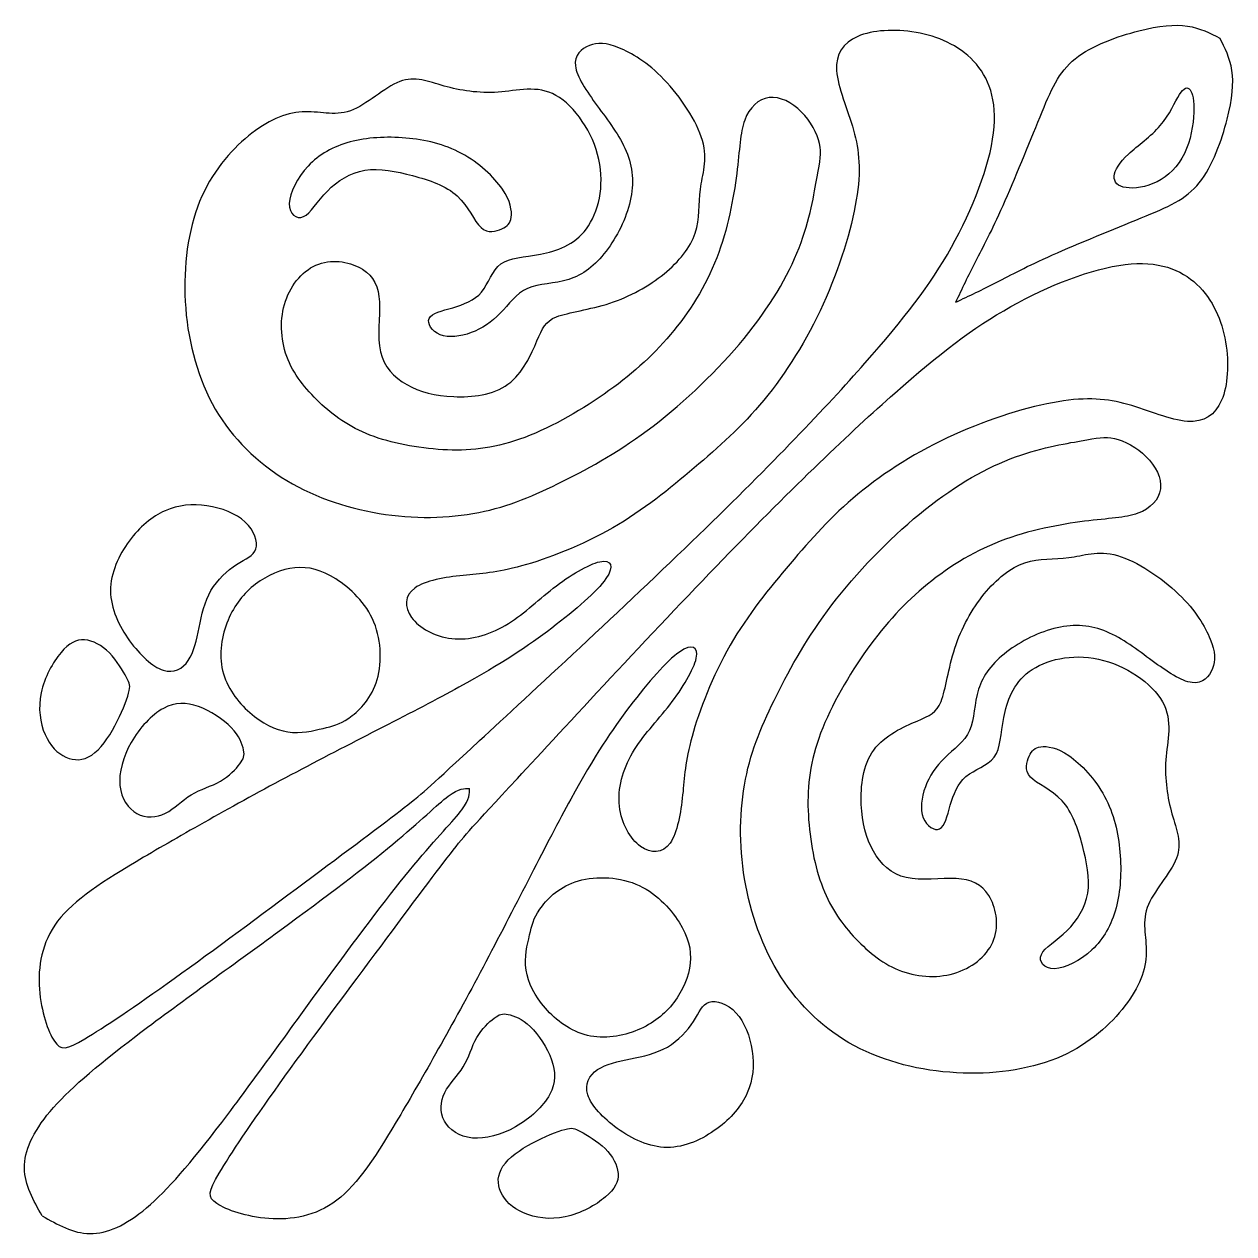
# Model space of a CAD drawing. Header units: millimetres. Extents: x 183 to 445, y 12 to 405.
# Drawn here: x 183.49 to 214.53, y 274.89 to 305.93 of the extents above; entities that cross this region are included whole.
import ezdxf

# ---------------------------------------------------------------- set-up
doc = ezdxf.new("R2010")
doc.units = ezdxf.units.MM
doc.layers.add('Default', color=7, linetype='Continuous')
doc.layers.add('DV1_Layer_1', color=7, linetype='Continuous')

# ---------------------------------------------------------------- blocks, each defined once
blk = doc.blocks.new('SE')
at = {"layer": 'DV1_Layer_1', "color": 7, "linetype": 'Continuous'}
for points, knots in [([(193.242, 285.827), (192.709, 285.413), (191.759, 284.706), (190.671, 283.895), (189.583, 283.084), (188.357, 282.171), (187.342, 281.444), (186.326, 280.716), (185.52, 280.176), (185.046, 279.893), (184.571, 279.611), (184.427, 279.587), (184.264, 279.833), (184.102, 280.079), (183.922, 280.596), (183.88, 281.167), (183.838, 281.738), (183.934, 282.363), (184.348, 282.91), (184.763, 283.457), (185.496, 283.926), (186.554, 284.551), (187.612, 285.176), (188.994, 285.957), (190.473, 286.739), (191.951, 287.52), (193.526, 288.301), (194.644, 288.914), (195.762, 289.527), (196.423, 289.972), (197.03, 290.435), (197.637, 290.898), (198.19, 291.378), (198.418, 291.703), (198.647, 292.027), (198.55, 292.196), (198.262, 292.136), (197.973, 292.075), (197.492, 291.787), (197.066, 291.456), (196.639, 291.126), (196.267, 290.753), (195.834, 290.501), (195.401, 290.248), (194.908, 290.116), (194.463, 290.164), (194.019, 290.212), (193.622, 290.441), (193.43, 290.705), (193.237, 290.97), (193.249, 291.27), (193.514, 291.462), (193.778, 291.655), (194.295, 291.739), (194.752, 291.787), (195.209, 291.835), (195.605, 291.847), (196.255, 292.027), (196.904, 292.208), (197.805, 292.556), (198.592, 293.007), (199.38, 293.458), (200.053, 294.011), (200.684, 294.546), (201.315, 295.081), (201.904, 295.597), (202.469, 296.283), (203.034, 296.968), (203.575, 297.821), (203.995, 298.747), (204.416, 299.672), (204.717, 300.67), (204.843, 301.421), (204.969, 302.173), (204.921, 302.677), (204.771, 303.212), (204.621, 303.747), (204.368, 304.312), (204.338, 304.739), (204.308, 305.165), (204.5, 305.454), (204.879, 305.616), (205.258, 305.779), (205.822, 305.814), (206.376, 305.718), (206.928, 305.622), (207.469, 305.394), (207.854, 304.985), (208.239, 304.576), (208.467, 303.987), (208.365, 303.14), (208.263, 302.293), (207.83, 301.187), (207.283, 300.207), (206.736, 299.228), (206.075, 298.374), (205.065, 297.232), (204.056, 296.09), (202.697, 294.66), (200.797, 292.82), (198.897, 290.98), (196.455, 288.73), (195.175, 287.545), (193.894, 286.36), (193.776, 286.241), (193.242, 285.827)], [0, 0, 0, 0, 0.027778, 0.027778, 0.027778, 0.055556, 0.055556, 0.055556, 0.083333, 0.083333, 0.083333, 0.111111, 0.111111, 0.111111, 0.138889, 0.138889, 0.138889, 0.166667, 0.166667, 0.166667, 0.194444, 0.194444, 0.194444, 0.222222, 0.222222, 0.222222, 0.25, 0.25, 0.25, 0.277778, 0.277778, 0.277778, 0.305556, 0.305556, 0.305556, 0.333333, 0.333333, 0.333333, 0.361111, 0.361111, 0.361111, 0.388889, 0.388889, 0.388889, 0.416667, 0.416667, 0.416667, 0.444444, 0.444444, 0.444444, 0.472222, 0.472222, 0.472222, 0.5, 0.5, 0.5, 0.527778, 0.527778, 0.527778, 0.555556, 0.555556, 0.555556, 0.583333, 0.583333, 0.583333, 0.611111, 0.611111, 0.611111, 0.638889, 0.638889, 0.638889, 0.666667, 0.666667, 0.666667, 0.694444, 0.694444, 0.694444, 0.722222, 0.722222, 0.722222, 0.75, 0.75, 0.75, 0.777778, 0.777778, 0.777778, 0.805556, 0.805556, 0.805556, 0.833333, 0.833333, 0.833333, 0.861111, 0.861111, 0.861111, 0.888889, 0.888889, 0.888889, 0.916667, 0.916667, 0.916667, 0.944444, 0.944444, 0.944444, 1, 1, 1, 1]), ([(207.396, 298.796), (207.558, 299.138), (207.72, 299.481), (207.909, 299.85), (208.098, 300.219), (208.315, 300.616), (208.609, 301.276), (208.903, 301.937), (209.275, 302.862), (209.558, 303.553), (209.84, 304.243), (210.032, 304.7), (210.462, 305.045), (210.891, 305.39), (211.558, 305.625), (212.621, 305.895), (213.017, 305.931), (213.341, 305.883), (213.666, 305.835), (213.918, 305.703), (214.17, 305.57)], [0, 0, 0, 0, 0.125, 0.125, 0.125, 0.25, 0.25, 0.25, 0.375, 0.375, 0.375, 0.5, 0.5, 0.5, 0.625, 0.625, 0.75, 0.75, 0.75, 1, 1, 1, 1]), ([(203.837, 302.012), (203.762, 301.589), (203.66, 300.922), (203.375, 300.192), (203.09, 299.463), (202.621, 298.67), (201.961, 297.865), (201.3, 297.06), (200.447, 296.244), (199.63, 295.619), (198.814, 294.994), (198.033, 294.562), (197.312, 294.202), (196.591, 293.841), (195.931, 293.553), (195.153, 293.4), (194.375, 293.247), (193.48, 293.229), (191.709, 293.523), (190.832, 293.835), (190.087, 294.31), (189.343, 294.784), (188.73, 295.421), (188.313, 296.199), (187.895, 296.976), (187.673, 297.895), (187.622, 298.811), (187.571, 299.727), (187.691, 300.64), (188.292, 302.117), (188.772, 302.682), (189.246, 303.066), (189.721, 303.45), (190.189, 303.655), (190.619, 303.682), (191.048, 303.709), (191.439, 303.558), (191.859, 303.708), (192.28, 303.858), (192.731, 304.308), (193.125, 304.458), (193.52, 304.608), (193.857, 304.459), (194.266, 304.344), (194.675, 304.23), (195.156, 304.151), (195.65, 304.187), (196.144, 304.223), (196.651, 304.375), (197.622, 303.835), (198.086, 303.144), (198.237, 302.46), (198.387, 301.775), (198.225, 301.096), (197.916, 300.679), (197.606, 300.261), (197.15, 300.105), (196.735, 300.027), (196.321, 299.949), (195.949, 299.949), (195.721, 299.781), (195.492, 299.613), (195.408, 299.277), (195.225, 299.057), (195.042, 298.838), (194.76, 298.736), (194.487, 298.655), (194.213, 298.574), (193.949, 298.514), (193.883, 298.381), (193.817, 298.249), (193.949, 298.045), (194.165, 297.961), (194.381, 297.877), (194.682, 297.913), (194.958, 298.015), (195.234, 298.117), (195.486, 298.285), (195.706, 298.511), (195.925, 298.736), (196.111, 299.018), (196.405, 299.15), (196.699, 299.282), (197.102, 299.265), (197.462, 299.379), (197.823, 299.493), (198.141, 299.739), (198.42, 300.102), (198.699, 300.466), (198.94, 300.946), (199.042, 301.396), (199.144, 301.847), (199.108, 302.267), (198.94, 302.67), (198.771, 303.072), (198.471, 303.457), (197.919, 304.213), (197.667, 304.586), (197.633, 304.859), (197.6, 305.132), (197.787, 305.306), (197.994, 305.387), (198.201, 305.468), (198.429, 305.456), (198.75, 305.327), (199.072, 305.198), (199.486, 304.952), (200.327, 304.075), (200.753, 303.444), (200.895, 302.943), (201.036, 302.442), (200.892, 302.069), (200.841, 301.694), (200.789, 301.318), (200.831, 300.94), (200.708, 300.571), (200.585, 300.201), (200.297, 299.841), (199.91, 299.526), (199.522, 299.21), (199.036, 298.94), (198.519, 298.772), (198.003, 298.604), (197.456, 298.538), (197.153, 298.421), (196.85, 298.303), (196.79, 298.135), (196.648, 297.802), (196.507, 297.469), (196.285, 296.97), (195.904, 296.691), (195.522, 296.412), (194.982, 296.352), (194.511, 296.373), (194.039, 296.394), (193.637, 296.496), (193.306, 296.682), (192.976, 296.868), (192.718, 297.138), (192.631, 297.526), (192.544, 297.913), (192.628, 298.418), (192.607, 298.805), (192.586, 299.192), (192.46, 299.463), (192.171, 299.643), (191.883, 299.823), (191.433, 299.913), (191.048, 299.775), (190.664, 299.637), (190.345, 299.27), (190.195, 298.826), (190.045, 298.381), (190.063, 297.859), (190.228, 297.406), (190.393, 296.952), (190.706, 296.568), (191.063, 296.229), (191.42, 295.889), (191.823, 295.595), (192.363, 295.385), (192.904, 295.175), (193.582, 295.048), (194.231, 295.012), (194.88, 294.976), (195.498, 295.03), (196.91, 295.529), (197.703, 295.973), (198.372, 296.439), (199.042, 296.904), (199.588, 297.391), (200.072, 297.964), (200.555, 298.538), (200.976, 299.199), (201.261, 299.934), (201.546, 300.67), (201.696, 301.481), (201.774, 302.099), (201.852, 302.718), (201.858, 303.144), (201.979, 303.468), (202.099, 303.793), (202.333, 304.015), (202.606, 304.048), (202.879, 304.081), (203.192, 303.925), (203.432, 303.685), (203.672, 303.444), (203.84, 303.12), (203.9, 302.868), (203.96, 302.616), (203.913, 302.436), (203.837, 302.012)], [0, 0, 0, 0, 0.014925, 0.014925, 0.014925, 0.029851, 0.029851, 0.029851, 0.044776, 0.044776, 0.044776, 0.059701, 0.059701, 0.059701, 0.074627, 0.074627, 0.074627, 0.089552, 0.089552, 0.104478, 0.104478, 0.104478, 0.119403, 0.119403, 0.119403, 0.134328, 0.134328, 0.134328, 0.149254, 0.149254, 0.164179, 0.164179, 0.164179, 0.179104, 0.179104, 0.179104, 0.19403, 0.19403, 0.19403, 0.208955, 0.208955, 0.208955, 0.223881, 0.223881, 0.223881, 0.238806, 0.238806, 0.238806, 0.253731, 0.253731, 0.268657, 0.268657, 0.268657, 0.283582, 0.283582, 0.283582, 0.298507, 0.298507, 0.298507, 0.313433, 0.313433, 0.313433, 0.328358, 0.328358, 0.328358, 0.343284, 0.343284, 0.343284, 0.358209, 0.358209, 0.358209, 0.373134, 0.373134, 0.373134, 0.38806, 0.38806, 0.38806, 0.402985, 0.402985, 0.402985, 0.41791, 0.41791, 0.41791, 0.432836, 0.432836, 0.432836, 0.447761, 0.447761, 0.447761, 0.462687, 0.462687, 0.462687, 0.477612, 0.477612, 0.477612, 0.492537, 0.492537, 0.507463, 0.507463, 0.507463, 0.522388, 0.522388, 0.522388, 0.537313, 0.537313, 0.537313, 0.552239, 0.552239, 0.567164, 0.567164, 0.567164, 0.58209, 0.58209, 0.58209, 0.597015, 0.597015, 0.597015, 0.61194, 0.61194, 0.61194, 0.626866, 0.626866, 0.626866, 0.641791, 0.641791, 0.641791, 0.656716, 0.656716, 0.656716, 0.671642, 0.671642, 0.671642, 0.686567, 0.686567, 0.686567, 0.701493, 0.701493, 0.701493, 0.716418, 0.716418, 0.716418, 0.731343, 0.731343, 0.731343, 0.746269, 0.746269, 0.746269, 0.761194, 0.761194, 0.761194, 0.776119, 0.776119, 0.776119, 0.791045, 0.791045, 0.791045, 0.80597, 0.80597, 0.80597, 0.820896, 0.820896, 0.820896, 0.835821, 0.835821, 0.835821, 0.850746, 0.850746, 0.865672, 0.865672, 0.865672, 0.880597, 0.880597, 0.880597, 0.895522, 0.895522, 0.895522, 0.910448, 0.910448, 0.910448, 0.925373, 0.925373, 0.925373, 0.940299, 0.940299, 0.940299, 0.955224, 0.955224, 0.955224, 0.970149, 0.970149, 0.970149, 1, 1, 1, 1]), ([(207.396, 298.796), (207.738, 298.958), (208.08, 299.12), (208.45, 299.31), (208.819, 299.499), (209.215, 299.715), (210.537, 300.303), (211.462, 300.676), (212.152, 300.958), (212.843, 301.24), (213.299, 301.432), (213.645, 301.862), (213.99, 302.291), (214.224, 302.958), (214.359, 303.49), (214.494, 304.021), (214.531, 304.417), (214.482, 304.742), (214.434, 305.066), (214.302, 305.318), (214.17, 305.57)], [0, 0, 0, 0, 0.125, 0.125, 0.125, 0.25, 0.25, 0.375, 0.375, 0.375, 0.5, 0.5, 0.5, 0.625, 0.625, 0.625, 0.75, 0.75, 0.75, 1, 1, 1, 1]), ([(213.137, 304.123), (213.023, 303.943), (212.885, 303.613), (212.645, 303.33), (212.404, 303.048), (212.062, 302.814), (211.828, 302.598), (211.594, 302.381), (211.468, 302.183), (211.459, 302.03), (211.45, 301.877), (211.558, 301.769), (211.765, 301.736), (211.972, 301.703), (212.278, 301.745), (212.561, 301.889), (212.843, 302.033), (213.101, 302.279), (213.263, 302.61), (213.426, 302.94), (213.492, 303.354), (213.504, 303.661), (213.516, 303.967), (213.474, 304.165), (213.407, 304.249), (213.341, 304.333), (213.251, 304.303), (213.137, 304.123)], [0, 0, 0, 0, 0.1, 0.1, 0.1, 0.2, 0.2, 0.2, 0.3, 0.3, 0.3, 0.4, 0.4, 0.4, 0.5, 0.5, 0.5, 0.6, 0.6, 0.6, 0.7, 0.7, 0.7, 0.8, 0.8, 0.8, 1, 1, 1, 1]), ([(195.744, 300.681), (195.6, 300.615), (195.389, 300.551), (195.212, 300.712), (195.034, 300.873), (194.891, 301.258), (194.603, 301.522), (194.315, 301.787), (193.883, 301.931), (193.456, 302.045), (193.03, 302.159), (192.61, 302.243), (192.233, 302.181), (191.857, 302.119), (191.524, 301.911), (191.269, 301.65), (191.014, 301.389), (190.836, 301.074), (190.654, 300.992), (190.472, 300.91), (190.285, 301.06), (190.291, 301.33), (190.297, 301.601), (190.496, 301.991), (190.776, 302.289), (191.057, 302.587), (191.42, 302.792), (191.852, 302.908), (192.284, 303.024), (192.783, 303.052), (193.28, 303.009), (193.777, 302.967), (194.271, 302.854), (195.156, 302.375), (195.546, 302.009), (195.76, 301.7), (195.973, 301.39), (196.009, 301.138), (195.988, 300.978), (195.967, 300.817), (195.889, 300.748), (195.744, 300.681)], [0, 0, 0, 0, 0.066667, 0.066667, 0.066667, 0.133333, 0.133333, 0.133333, 0.2, 0.2, 0.2, 0.266667, 0.266667, 0.266667, 0.333333, 0.333333, 0.333333, 0.4, 0.4, 0.4, 0.466667, 0.466667, 0.466667, 0.533333, 0.533333, 0.533333, 0.6, 0.6, 0.6, 0.666667, 0.666667, 0.666667, 0.733333, 0.733333, 0.8, 0.8, 0.8, 0.866667, 0.866667, 0.866667, 1, 1, 1, 1]), ([(194.427, 284.643), (194.013, 284.109), (193.305, 283.159), (192.495, 282.071), (191.684, 280.984), (190.771, 279.757), (190.043, 278.742), (189.316, 277.726), (188.775, 276.921), (188.493, 276.446), (188.21, 275.971), (188.186, 275.827), (188.433, 275.665), (188.679, 275.502), (189.196, 275.322), (189.767, 275.28), (190.338, 275.238), (190.963, 275.334), (191.51, 275.749), (192.057, 276.163), (192.526, 276.897), (193.151, 277.954), (193.776, 279.012), (194.557, 280.395), (195.338, 281.873), (196.12, 283.351), (196.901, 284.926), (197.514, 286.044), (198.127, 287.162), (198.572, 287.823), (199.034, 288.43), (199.497, 289.037), (199.978, 289.59), (200.627, 290.047), (200.796, 289.951), (200.735, 289.662), (200.675, 289.374), (200.387, 288.893), (200.056, 288.466), (199.726, 288.039), (199.353, 287.667), (199.101, 287.234), (198.848, 286.801), (198.716, 286.308), (198.764, 285.864), (198.812, 285.419), (199.041, 285.022), (199.305, 284.83), (199.569, 284.638), (200.17, 284.662), (200.339, 285.696), (200.387, 286.152), (200.435, 286.609), (200.447, 287.006), (200.627, 287.655), (200.808, 288.304), (201.156, 289.206), (201.607, 289.993), (202.058, 290.78), (202.61, 291.453), (203.145, 292.084), (203.68, 292.715), (204.197, 293.304), (205.567, 294.434), (206.421, 294.975), (207.346, 295.396), (208.272, 295.816), (209.27, 296.117), (210.021, 296.243), (210.772, 296.369), (211.277, 296.321), (211.812, 296.171), (212.347, 296.021), (212.912, 295.768), (213.338, 295.738), (213.765, 295.708), (214.054, 295.901), (214.216, 296.279), (214.378, 296.658), (214.414, 297.223), (214.222, 298.329), (213.994, 298.87), (213.585, 299.254), (213.176, 299.639), (212.587, 299.867), (211.74, 299.765), (210.892, 299.663), (209.786, 299.23), (208.807, 298.683), (207.827, 298.136), (206.974, 297.475), (204.69, 295.456), (203.26, 294.098), (201.42, 292.197), (199.579, 290.297), (197.33, 287.855), (196.145, 286.575), (194.96, 285.295), (194.84, 285.177), (194.427, 284.643)], [0, 0, 0, 0, 0.027778, 0.027778, 0.027778, 0.055556, 0.055556, 0.055556, 0.083333, 0.083333, 0.083333, 0.111111, 0.111111, 0.111111, 0.138889, 0.138889, 0.138889, 0.166667, 0.166667, 0.166667, 0.194444, 0.194444, 0.194444, 0.222222, 0.222222, 0.222222, 0.25, 0.25, 0.25, 0.277778, 0.277778, 0.277778, 0.305556, 0.305556, 0.333333, 0.333333, 0.333333, 0.361111, 0.361111, 0.361111, 0.388889, 0.388889, 0.388889, 0.416667, 0.416667, 0.416667, 0.444444, 0.444444, 0.444444, 0.472222, 0.5, 0.5, 0.5, 0.527778, 0.527778, 0.527778, 0.555556, 0.555556, 0.555556, 0.583333, 0.583333, 0.583333, 0.611111, 0.611111, 0.638889, 0.638889, 0.638889, 0.666667, 0.666667, 0.666667, 0.694444, 0.694444, 0.694444, 0.722222, 0.722222, 0.722222, 0.75, 0.75, 0.75, 0.777778, 0.777778, 0.805556, 0.805556, 0.805556, 0.833333, 0.833333, 0.833333, 0.861111, 0.861111, 0.861111, 0.888889, 0.888889, 0.916667, 0.916667, 0.916667, 0.944444, 0.944444, 0.944444, 1, 1, 1, 1]), ([(210.612, 295.238), (210.188, 295.163), (209.522, 295.06), (208.062, 294.49), (206.477, 293.553), (204.843, 291.847), (204.219, 291.03), (203.594, 290.214), (203.162, 289.433), (202.801, 288.712), (202.441, 287.992), (202.153, 287.331), (202, 286.553), (201.846, 285.775), (201.828, 284.881), (201.976, 283.995), (202.123, 283.109), (202.435, 282.232), (202.909, 281.487), (203.384, 280.743), (204.021, 280.13), (204.798, 279.713), (205.576, 279.295), (206.495, 279.073), (207.411, 279.022), (208.327, 278.971), (209.239, 279.091), (209.978, 279.391), (210.717, 279.692), (211.281, 280.172), (211.666, 280.647), (212.05, 281.121), (212.254, 281.59), (212.281, 282.019), (212.308, 282.448), (212.158, 282.839), (212.308, 283.26), (212.458, 283.68), (212.908, 284.131), (213.058, 284.526), (213.208, 284.92), (213.058, 285.258), (212.944, 285.667), (212.83, 286.076), (212.751, 286.556), (212.787, 287.05), (212.823, 287.544), (212.974, 288.051), (212.435, 289.023), (211.744, 289.486), (211.059, 289.637), (210.375, 289.787), (209.696, 289.625), (209.279, 289.316), (208.861, 289.007), (208.705, 288.55), (208.627, 288.136), (208.549, 287.721), (208.549, 287.349), (208.213, 286.893), (207.876, 286.809), (207.657, 286.625), (207.438, 286.442), (207.336, 286.16), (207.255, 285.887), (207.173, 285.613), (207.114, 285.349), (206.981, 285.283), (206.849, 285.217), (206.645, 285.349), (206.561, 285.565), (206.477, 285.782), (206.513, 286.082), (206.717, 286.634), (206.885, 286.887), (207.111, 287.106), (207.336, 287.325), (207.618, 287.511), (207.75, 287.805), (207.882, 288.1), (207.864, 288.502), (207.978, 288.862), (208.092, 289.223), (208.339, 289.541), (208.702, 289.82), (209.065, 290.1), (209.546, 290.34), (209.996, 290.442), (210.447, 290.544), (210.867, 290.508), (211.269, 290.34), (211.672, 290.172), (212.056, 289.872), (212.813, 289.319), (213.185, 289.067), (213.459, 289.034), (213.732, 289.001), (213.906, 289.187), (213.987, 289.394), (214.068, 289.601), (214.056, 289.83), (213.927, 290.151), (213.798, 290.472), (213.552, 290.886), (213.113, 291.307), (212.675, 291.727), (212.044, 292.154), (211.543, 292.295), (211.041, 292.436), (210.669, 292.292), (210.294, 292.241), (209.918, 292.19), (209.54, 292.232), (209.17, 292.109), (208.801, 291.985), (208.441, 291.697), (208.126, 291.31), (207.81, 290.922), (207.54, 290.436), (207.372, 289.92), (207.204, 289.403), (207.138, 288.856), (207.02, 288.553), (206.903, 288.25), (206.735, 288.19), (206.402, 288.049), (206.068, 287.908), (205.57, 287.685), (205.291, 287.304), (205.011, 286.923), (204.951, 286.382), (204.993, 285.439), (205.096, 285.037), (205.282, 284.707), (205.468, 284.376), (205.738, 284.118), (206.125, 284.031), (206.513, 283.944), (207.017, 284.028), (207.792, 283.986), (208.062, 283.86), (208.243, 283.571), (208.423, 283.283), (208.513, 282.833), (208.375, 282.448), (208.237, 282.064), (207.87, 281.746), (207.426, 281.596), (206.981, 281.445), (206.459, 281.463), (206.005, 281.629), (205.552, 281.794), (205.168, 282.106), (204.828, 282.463), (204.489, 282.821), (204.195, 283.223), (203.985, 283.764), (203.774, 284.304), (203.648, 284.983), (203.612, 285.631), (203.576, 286.28), (203.63, 286.899), (203.879, 287.604), (204.129, 288.31), (204.573, 289.103), (205.038, 289.772), (205.504, 290.442), (205.99, 290.988), (206.564, 291.472), (207.138, 291.955), (207.798, 292.376), (208.534, 292.661), (209.269, 292.946), (210.08, 293.097), (210.699, 293.175), (211.317, 293.253), (211.744, 293.259), (212.392, 293.499), (212.615, 293.733), (212.648, 294.006), (212.681, 294.28), (212.525, 294.592), (212.284, 294.832), (212.044, 295.072), (211.72, 295.241), (211.468, 295.301), (211.215, 295.361), (211.035, 295.313), (210.612, 295.238)], [0, 0, 0, 0, 0.014925, 0.014925, 0.029851, 0.044776, 0.044776, 0.044776, 0.059701, 0.059701, 0.059701, 0.074627, 0.074627, 0.074627, 0.089552, 0.089552, 0.089552, 0.104478, 0.104478, 0.104478, 0.119403, 0.119403, 0.119403, 0.134328, 0.134328, 0.134328, 0.149254, 0.149254, 0.149254, 0.164179, 0.164179, 0.164179, 0.179104, 0.179104, 0.179104, 0.19403, 0.19403, 0.19403, 0.208955, 0.208955, 0.208955, 0.223881, 0.223881, 0.223881, 0.238806, 0.238806, 0.238806, 0.253731, 0.253731, 0.268657, 0.268657, 0.268657, 0.283582, 0.283582, 0.283582, 0.298507, 0.298507, 0.298507, 0.313433, 0.313433, 0.328358, 0.328358, 0.328358, 0.343284, 0.343284, 0.343284, 0.358209, 0.358209, 0.358209, 0.373134, 0.373134, 0.373134, 0.38806, 0.38806, 0.402985, 0.402985, 0.402985, 0.41791, 0.41791, 0.41791, 0.432836, 0.432836, 0.432836, 0.447761, 0.447761, 0.447761, 0.462687, 0.462687, 0.462687, 0.477612, 0.477612, 0.477612, 0.492537, 0.492537, 0.507463, 0.507463, 0.507463, 0.522388, 0.522388, 0.522388, 0.537313, 0.537313, 0.537313, 0.552239, 0.552239, 0.552239, 0.567164, 0.567164, 0.567164, 0.58209, 0.58209, 0.58209, 0.597015, 0.597015, 0.597015, 0.61194, 0.61194, 0.61194, 0.626866, 0.626866, 0.626866, 0.641791, 0.641791, 0.641791, 0.656716, 0.656716, 0.656716, 0.671642, 0.671642, 0.671642, 0.686567, 0.686567, 0.701493, 0.701493, 0.701493, 0.716418, 0.716418, 0.716418, 0.731343, 0.731343, 0.746269, 0.746269, 0.746269, 0.761194, 0.761194, 0.761194, 0.776119, 0.776119, 0.776119, 0.791045, 0.791045, 0.791045, 0.80597, 0.80597, 0.80597, 0.820896, 0.820896, 0.820896, 0.835821, 0.835821, 0.835821, 0.850746, 0.850746, 0.850746, 0.865672, 0.865672, 0.865672, 0.880597, 0.880597, 0.880597, 0.895522, 0.895522, 0.895522, 0.910448, 0.910448, 0.910448, 0.925373, 0.925373, 0.940299, 0.940299, 0.940299, 0.955224, 0.955224, 0.955224, 0.970149, 0.970149, 0.970149, 1, 1, 1, 1]), ([(188.939, 292.065), (188.706, 291.913), (188.448, 291.679), (188.282, 291.394), (188.117, 291.109), (188.045, 290.772), (187.978, 290.45), (187.91, 290.127), (187.847, 289.818), (187.701, 289.603), (187.556, 289.388), (187.328, 289.268), (187.054, 289.355), (186.781, 289.442), (186.463, 289.736), (186.194, 290.11), (185.925, 290.484), (185.706, 290.938), (185.704, 291.393), (185.703, 291.847), (185.919, 292.304), (186.185, 292.666), (186.451, 293.028), (186.766, 293.295), (187.105, 293.445), (187.445, 293.595), (187.808, 293.628), (188.179, 293.572), (188.55, 293.517), (188.928, 293.373), (189.164, 293.155), (189.4, 292.937), (189.493, 292.646), (189.435, 292.466), (189.379, 292.286), (189.171, 292.217), (188.939, 292.065)], [0, 0, 0, 0, 0.076923, 0.076923, 0.076923, 0.153846, 0.153846, 0.153846, 0.230769, 0.230769, 0.230769, 0.307692, 0.307692, 0.307692, 0.384615, 0.384615, 0.384615, 0.461538, 0.461538, 0.461538, 0.538462, 0.538462, 0.538462, 0.615385, 0.615385, 0.615385, 0.692308, 0.692308, 0.692308, 0.769231, 0.769231, 0.769231, 0.846154, 0.846154, 0.846154, 1, 1, 1, 1]), ([(191.158, 287.858), (190.91, 287.8), (190.586, 287.721), (190.255, 287.769), (189.925, 287.818), (189.589, 287.992), (188.967, 288.541), (188.682, 288.916), (188.478, 289.769), (188.559, 290.247), (188.721, 290.637), (188.883, 291.028), (189.126, 291.331), (189.428, 291.561), (189.73, 291.79), (190.09, 291.946), (190.437, 291.981), (190.784, 292.016), (191.117, 291.928), (191.486, 291.694), (191.856, 291.46), (192.261, 291.079), (192.465, 290.583), (192.67, 290.088), (192.673, 289.478), (192.519, 289.028), (192.366, 288.577), (192.057, 288.286), (191.817, 288.121), (191.577, 287.956), (191.406, 287.917), (191.158, 287.858)], [0, 0, 0, 0, 0.083333, 0.083333, 0.083333, 0.166667, 0.166667, 0.25, 0.25, 0.333333, 0.333333, 0.333333, 0.416667, 0.416667, 0.416667, 0.5, 0.5, 0.5, 0.583333, 0.583333, 0.583333, 0.666667, 0.666667, 0.666667, 0.75, 0.75, 0.75, 0.833333, 0.833333, 0.833333, 1, 1, 1, 1]), ([(186.169, 288.763), (186.114, 288.571), (185.985, 288.238), (185.817, 287.926), (185.649, 287.613), (185.442, 287.322), (185.223, 287.175), (185.003, 287.028), (184.772, 287.025), (184.559, 287.121), (184.346, 287.217), (184.151, 287.412), (184.024, 287.703), (183.898, 287.995), (183.841, 288.382), (183.924, 288.774), (184.006, 289.166), (184.229, 289.562), (184.434, 289.807), (184.64, 290.052), (184.829, 290.145), (185.039, 290.13), (185.25, 290.115), (185.481, 289.992), (185.675, 289.795), (185.868, 289.598), (186.024, 289.328), (186.113, 289.167), (186.201, 289.007), (186.223, 288.956), (186.169, 288.763)], [0, 0, 0, 0, 0.090909, 0.090909, 0.090909, 0.181818, 0.181818, 0.181818, 0.272727, 0.272727, 0.272727, 0.363636, 0.363636, 0.363636, 0.454545, 0.454545, 0.454545, 0.545455, 0.545455, 0.545455, 0.636364, 0.636364, 0.636364, 0.727273, 0.727273, 0.727273, 0.818182, 0.818182, 0.818182, 1, 1, 1, 1]), ([(189.024, 286.95), (188.925, 286.818), (188.751, 286.631), (188.523, 286.502), (188.295, 286.373), (188.012, 286.301), (187.775, 286.157), (187.538, 286.013), (187.346, 285.797), (187.113, 285.681), (186.88, 285.565), (186.607, 285.55), (186.382, 285.674), (186.156, 285.797), (185.979, 286.058), (185.946, 286.391), (185.913, 286.725), (186.024, 287.13), (186.236, 287.501), (186.448, 287.872), (186.76, 288.208), (187.06, 288.373), (187.361, 288.538), (187.649, 288.532), (187.958, 288.421), (188.268, 288.31), (188.598, 288.094), (188.803, 287.879), (189.009, 287.664), (189.09, 287.451), (189.119, 287.305), (189.147, 287.16), (189.123, 287.082), (189.024, 286.95)], [0, 0, 0, 0, 0.083333, 0.083333, 0.083333, 0.166667, 0.166667, 0.166667, 0.25, 0.25, 0.25, 0.333333, 0.333333, 0.333333, 0.416667, 0.416667, 0.416667, 0.5, 0.5, 0.5, 0.583333, 0.583333, 0.583333, 0.666667, 0.666667, 0.666667, 0.75, 0.75, 0.75, 0.833333, 0.833333, 0.833333, 1, 1, 1, 1]), ([(209.281, 287.145), (209.215, 287), (209.151, 286.789), (209.312, 286.612), (209.472, 286.435), (209.857, 286.291), (210.122, 286.003), (210.387, 285.716), (210.531, 285.283), (210.645, 284.857), (210.759, 284.43), (210.843, 284.01), (210.781, 283.633), (210.719, 283.257), (210.511, 282.925), (210.25, 282.669), (209.988, 282.414), (209.674, 282.236), (209.592, 282.054), (209.51, 281.872), (209.66, 281.686), (209.93, 281.692), (210.2, 281.698), (210.591, 281.896), (210.889, 282.177), (211.186, 282.457), (211.392, 282.821), (211.508, 283.252), (211.624, 283.684), (211.651, 284.184), (211.609, 284.68), (211.566, 285.178), (211.454, 285.672), (210.975, 286.556), (210.609, 286.947), (210.299, 287.16), (209.99, 287.373), (209.738, 287.409), (209.577, 287.388), (209.417, 287.367), (209.347, 287.289), (209.281, 287.145)], [0, 0, 0, 0, 0.066667, 0.066667, 0.066667, 0.133333, 0.133333, 0.133333, 0.2, 0.2, 0.2, 0.266667, 0.266667, 0.266667, 0.333333, 0.333333, 0.333333, 0.4, 0.4, 0.4, 0.466667, 0.466667, 0.466667, 0.533333, 0.533333, 0.533333, 0.6, 0.6, 0.6, 0.666667, 0.666667, 0.666667, 0.733333, 0.733333, 0.8, 0.8, 0.8, 0.866667, 0.866667, 0.866667, 1, 1, 1, 1]), ([(183.951, 275.351), (183.725, 275.745), (183.499, 276.139), (183.494, 276.577), (183.489, 277.014), (183.706, 277.495), (184.156, 278.03), (184.607, 278.565), (185.292, 279.154), (187.408, 280.765), (188.838, 281.786), (190.046, 282.67), (191.254, 283.553), (192.24, 284.298), (192.949, 284.887), (193.658, 285.476), (194.091, 285.909), (194.372, 286.121), (194.653, 286.332), (194.783, 286.323), (194.913, 286.313)], [0, 0, 0, 0, 0.125, 0.125, 0.125, 0.25, 0.25, 0.25, 0.375, 0.375, 0.5, 0.5, 0.5, 0.625, 0.625, 0.625, 0.75, 0.75, 0.75, 1, 1, 1, 1]), ([(183.951, 275.351), (184.345, 275.125), (184.739, 274.899), (185.176, 274.894), (185.614, 274.889), (186.095, 275.106), (186.63, 275.556), (187.165, 276.007), (187.754, 276.692), (189.364, 278.808), (190.386, 280.238), (191.27, 281.446), (192.153, 282.654), (192.898, 283.64), (193.487, 284.349), (194.076, 285.058), (194.509, 285.491), (194.721, 285.772), (194.932, 286.054), (194.922, 286.183), (194.913, 286.313)], [0, 0, 0, 0, 0.125, 0.125, 0.125, 0.25, 0.25, 0.25, 0.375, 0.375, 0.5, 0.5, 0.5, 0.625, 0.625, 0.625, 0.75, 0.75, 0.75, 1, 1, 1, 1]), ([(196.458, 282.558), (196.399, 282.31), (196.321, 281.986), (196.369, 281.656), (196.417, 281.325), (196.591, 280.989), (196.866, 280.678), (197.141, 280.367), (197.516, 280.082), (197.943, 279.98), (198.369, 279.878), (198.847, 279.959), (199.237, 280.121), (199.627, 280.283), (199.931, 280.527), (200.16, 280.828), (200.39, 281.13), (200.546, 281.49), (200.581, 281.837), (200.615, 282.184), (200.528, 282.517), (200.294, 282.887), (200.06, 283.256), (199.678, 283.662), (199.183, 283.866), (198.687, 284.07), (198.078, 284.073), (197.627, 283.92), (197.177, 283.767), (196.886, 283.457), (196.721, 283.217), (196.555, 282.977), (196.516, 282.806), (196.458, 282.558)], [0, 0, 0, 0, 0.083333, 0.083333, 0.083333, 0.166667, 0.166667, 0.166667, 0.25, 0.25, 0.25, 0.333333, 0.333333, 0.333333, 0.416667, 0.416667, 0.416667, 0.5, 0.5, 0.5, 0.583333, 0.583333, 0.583333, 0.666667, 0.666667, 0.666667, 0.75, 0.75, 0.75, 0.833333, 0.833333, 0.833333, 1, 1, 1, 1]), ([(200.665, 280.339), (200.513, 280.106), (200.279, 279.848), (199.994, 279.683), (199.708, 279.518), (199.372, 279.445), (199.049, 279.378), (198.726, 279.31), (198.417, 279.247), (198.202, 279.102), (197.988, 278.956), (197.868, 278.728), (197.955, 278.455), (198.042, 278.181), (198.336, 277.863), (198.71, 277.594), (199.084, 277.325), (199.537, 277.106), (199.992, 277.105), (200.447, 277.103), (200.904, 277.32), (201.627, 277.851), (201.895, 278.166), (202.045, 278.506), (202.195, 278.845), (202.228, 279.208), (202.172, 279.579), (202.117, 279.95), (201.973, 280.329), (201.755, 280.564), (201.537, 280.8), (201.246, 280.893), (201.066, 280.836), (200.886, 280.779), (200.816, 280.572), (200.665, 280.339)], [0, 0, 0, 0, 0.076923, 0.076923, 0.076923, 0.153846, 0.153846, 0.153846, 0.230769, 0.230769, 0.230769, 0.307692, 0.307692, 0.307692, 0.384615, 0.384615, 0.384615, 0.461538, 0.461538, 0.461538, 0.538462, 0.538462, 0.615385, 0.615385, 0.615385, 0.692308, 0.692308, 0.692308, 0.769231, 0.769231, 0.769231, 0.846154, 0.846154, 0.846154, 1, 1, 1, 1]), ([(195.55, 280.425), (195.417, 280.325), (195.231, 280.151), (195.102, 279.923), (194.973, 279.695), (194.901, 279.412), (194.613, 278.938), (194.396, 278.746), (194.281, 278.513), (194.165, 278.28), (194.15, 278.007), (194.273, 277.782), (194.396, 277.557), (194.658, 277.38), (194.991, 277.347), (195.324, 277.314), (195.73, 277.425), (196.1, 277.636), (196.471, 277.848), (196.808, 278.16), (196.973, 278.46), (197.138, 278.761), (197.132, 279.049), (197.021, 279.358), (196.91, 279.668), (196.693, 279.998), (196.264, 280.409), (196.051, 280.491), (195.905, 280.519), (195.76, 280.548), (195.682, 280.524), (195.55, 280.425)], [0, 0, 0, 0, 0.083333, 0.083333, 0.083333, 0.166667, 0.166667, 0.25, 0.25, 0.25, 0.333333, 0.333333, 0.333333, 0.416667, 0.416667, 0.416667, 0.5, 0.5, 0.5, 0.583333, 0.583333, 0.583333, 0.666667, 0.666667, 0.666667, 0.75, 0.75, 0.833333, 0.833333, 0.833333, 1, 1, 1, 1]), ([(197.363, 277.569), (197.171, 277.515), (196.838, 277.386), (196.213, 277.049), (195.922, 276.842), (195.775, 276.623), (195.628, 276.404), (195.624, 276.172), (195.721, 275.959), (195.817, 275.746), (196.012, 275.551), (196.303, 275.425), (196.594, 275.299), (196.982, 275.241), (197.374, 275.324), (197.766, 275.407), (198.162, 275.629), (198.407, 275.835), (198.651, 276.04), (198.744, 276.229), (198.729, 276.44), (198.714, 276.65), (198.591, 276.881), (198.395, 277.075), (198.198, 277.269), (197.928, 277.425), (197.767, 277.513), (197.606, 277.602), (197.555, 277.623), (197.363, 277.569)], [0, 0, 0, 0, 0.090909, 0.090909, 0.181818, 0.181818, 0.181818, 0.272727, 0.272727, 0.272727, 0.363636, 0.363636, 0.363636, 0.454545, 0.454545, 0.454545, 0.545455, 0.545455, 0.545455, 0.636364, 0.636364, 0.636364, 0.727273, 0.727273, 0.727273, 0.818182, 0.818182, 0.818182, 1, 1, 1, 1])]:
    blk.add_open_spline(points, degree=3, knots=knots, dxfattribs=at)

msp = doc.modelspace()

# ---------------------------------------------------------------- block references
at = {"layer": 'Default'}
msp.add_blockref('SE', (0, 0), dxfattribs=at)

doc.saveas('drawing.dxf')
